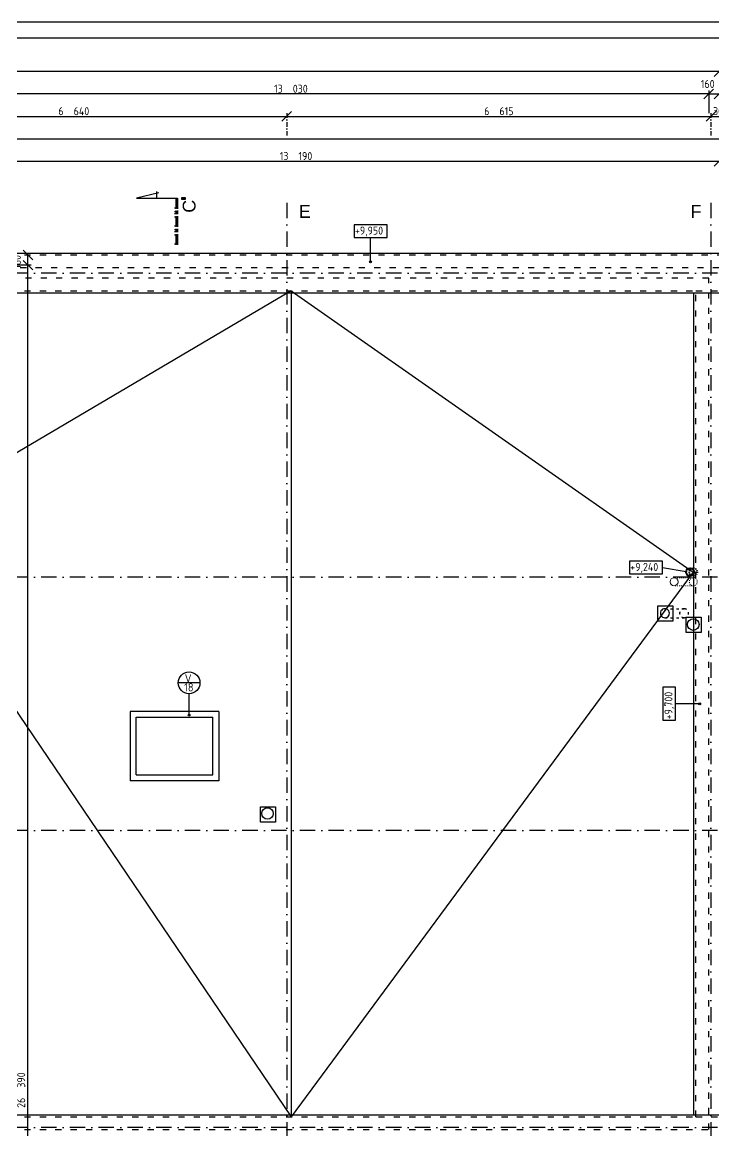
# Model space of a CAD drawing. Extents: x 4511820 to 5180432, y -1526536 to -944957.
# Drawn here: x 5111897 to 5122682, y -1036669 to -1019378 of the extents above; entities that cross this region are included whole.
import ezdxf

# ---------------------------------------------------------------- set-up
doc = ezdxf.new("R2010")
doc.units = 0
doc.header["$MEASUREMENT"] = 0
doc.linetypes.add('ACAD_ISO03W100', pattern=[30, 12, -18])
doc.linetypes.add('BODKOCIARKOVANA_3', pattern=[5.6, 3, -1.3, 0, -1.3])
doc.layers.get('0').update_dxf_attribs({"linetype": 'CONTINUOUS'})
doc.layers.get('Defpoints').update_dxf_attribs({"color": 61, "linetype": 'CONTINUOUS'})
for name, color, linetype in [('HATCH', 7, 'CONTINUOUS'), ('KÓTY', 4, 'CONTINUOUS'), ('osi', 253, 'CONTINUOUS'), ('POZEMOK', 7, 'CONTINUOUS'), ('TENKÁ', 7, 'CONTINUOUS'), ('zz-vetr', 52, 'CONTINUOUS')]:
    doc.layers.add(name, color=color, linetype=linetype)
doc.layers.add('zz-kanal-daždová', color=136, linetype='CONTINUOUS', lineweight=40)
doc.layers.add('zz-kanal-splaskova', color=37, linetype='CONTINUOUS', lineweight=18)
doc.styles.add('styl1', font='arial.ttf')
doc.styles.add('STYLE1', font='isocp.shx')
doc.dimstyles.new('STANDARD-50', dxfattribs={"dimtxt": 125, "dimasz": 150, "dimexe": 10, "dimexo": 200, "dimgap": 20, "dimtad": 1, "dimdsep": 46, "dimlunit": 6, "dimtxsty": 'STYLE1', "dimblk1": 'OBLIQUE', "dimblk2": 'OBLIQUE', "dimsah": 1, "dimcen": 2.5, "dimse1": 1, "dimse2": 1, "dimadec": 0, "dimazin": 0, "dimtfac": 1, "dimtmove": 1, "dimatfit": 3, "dimldrblk": 'OBLIQUE', "dimfxl": 1, "dimtolj": 1, "dimtzin": 0, "dimarcsym": 0})

# ---------------------------------------------------------------- blocks, each defined once
blk = doc.blocks.new('_OBLIQUE')
at = {"color": 0, "linetype": 'ByBlock'}
blk.add_line((-0.5, -0.5), (0.5, 0.5), dxfattribs=at)
blk = doc.blocks.new('*D19649')
at = {"layer": 'Defpoints', "color": 0}
for p in [(5116022, -1020848), (5109382, -1023168), (5116022, -1023168)]:
    blk.add_point(p, dxfattribs=at)
at = {"layer": 'KÓTY', "color": 0, "lineweight": -2}
blk.add_line((5109382, -1020848), (5116022, -1020848), dxfattribs=at)
at = {"layer": 'KÓTY', "color": 0, "linetype": 'ByBlock', "lineweight": -2, "xscale": 150, "yscale": 150, "zscale": 150, "rotation": 180}
blk.add_blockref('_OBLIQUE', (5109382, -1020848), dxfattribs=at)
at = {"layer": 'KÓTY', "color": 0, "linetype": 'ByBlock', "lineweight": -2, "xscale": 150, "yscale": 150, "zscale": 150}
blk.add_blockref('_OBLIQUE', (5116022, -1020848), dxfattribs=at)
at = {"layer": 'KÓTY', "color": 0, "insert": (5112702, -1020766), "char_height": 125, "attachment_point": 5, "style": 'STYLE1'}
blk.add_mtext('\\A1;6ﾠ640', dxfattribs=at)
blk = doc.blocks.new('*D19650')
at = {"layer": 'Defpoints', "color": 0}
for p in [(5122637, -1020848), (5116022, -1023168), (5122637, -1023168)]:
    blk.add_point(p, dxfattribs=at)
at = {"layer": 'KÓTY', "color": 0, "lineweight": -2}
blk.add_line((5116022, -1020848), (5122637, -1020848), dxfattribs=at)
at = {"layer": 'KÓTY', "color": 0, "linetype": 'ByBlock', "lineweight": -2, "xscale": 150, "yscale": 150, "zscale": 150, "rotation": 180}
blk.add_blockref('_OBLIQUE', (5116022, -1020848), dxfattribs=at)
at = {"layer": 'KÓTY', "color": 0, "linetype": 'ByBlock', "lineweight": -2, "xscale": 150, "yscale": 150, "zscale": 150}
blk.add_blockref('_OBLIQUE', (5122637, -1020848), dxfattribs=at)
at = {"layer": 'KÓTY', "color": 0, "insert": (5119330, -1020766), "char_height": 125, "attachment_point": 5, "style": 'STYLE1'}
blk.add_mtext('\\A1;6ﾠ615', dxfattribs=at)
blk = doc.blocks.new('*D19651')
at = {"layer": 'Defpoints', "color": 0}
for p in [(5122937, -1020848), (5122637, -1023168), (5122937, -1023168)]:
    blk.add_point(p, dxfattribs=at)
at = {"layer": 'KÓTY', "color": 0, "lineweight": -2}
blk.add_line((5122637, -1020848), (5122937, -1020848), dxfattribs=at)
at = {"layer": 'KÓTY', "color": 0, "linetype": 'ByBlock', "lineweight": -2, "xscale": 150, "yscale": 150, "zscale": 150, "rotation": 180}
blk.add_blockref('_OBLIQUE', (5122637, -1020848), dxfattribs=at)
at = {"layer": 'KÓTY', "color": 0, "linetype": 'ByBlock', "lineweight": -2, "xscale": 150, "yscale": 150, "zscale": 150}
blk.add_blockref('_OBLIQUE', (5122937, -1020848), dxfattribs=at)
at = {"layer": 'KÓTY', "color": 0, "insert": (5122787, -1020766), "char_height": 125, "attachment_point": 5, "style": 'STYLE1'}
blk.add_mtext('\\A1;300', dxfattribs=at)
blk = doc.blocks.new('*D19661')
at = {"layer": 'Defpoints', "color": 0}
for p in [(5122762, -1021548), (5122762, -1023008), (5109572, -1023208)]:
    blk.add_point(p, dxfattribs=at)
at = {"layer": 'KÓTY', "color": 0, "lineweight": -2}
blk.add_line((5109572, -1021548), (5122762, -1021548), dxfattribs=at)
at = {"layer": 'KÓTY', "color": 0, "linetype": 'ByBlock', "lineweight": -2, "xscale": 150, "yscale": 150, "zscale": 150, "rotation": 180}
blk.add_blockref('_OBLIQUE', (5109572, -1021548), dxfattribs=at)
at = {"layer": 'KÓTY', "color": 0, "linetype": 'ByBlock', "lineweight": -2, "xscale": 150, "yscale": 150, "zscale": 150}
blk.add_blockref('_OBLIQUE', (5122762, -1021548), dxfattribs=at)
at = {"layer": 'KÓTY', "color": 0, "insert": (5116167, -1021466), "char_height": 125, "attachment_point": 5, "style": 'STYLE1'}
blk.add_mtext('\\A1;13ﾠ190', dxfattribs=at)
blk = doc.blocks.new('*D19663')
at = {"layer": 'Defpoints', "color": 0}
for p in [(5156242, -1021198), (5109572, -1023208), (5156242, -1023208)]:
    blk.add_point(p, dxfattribs=at)
at = {"layer": 'KÓTY', "color": 0, "lineweight": -2}
blk.add_line((5109572, -1021198), (5156242, -1021198), dxfattribs=at)
at = {"layer": 'KÓTY', "color": 0, "linetype": 'ByBlock', "lineweight": -2, "xscale": 150, "yscale": 150, "zscale": 150, "rotation": 180}
blk.add_blockref('_OBLIQUE', (5109572, -1021198), dxfattribs=at)
at = {"layer": 'KÓTY', "color": 0, "linetype": 'ByBlock', "lineweight": -2, "xscale": 150, "yscale": 150, "zscale": 150}
blk.add_blockref('_OBLIQUE', (5156242, -1021198), dxfattribs=at)
at = {"layer": 'KÓTY', "color": 0, "insert": (5132907, -1021116), "char_height": 125, "attachment_point": 5, "style": 'STYLE1'}
blk.add_mtext('\\A1;46ﾠ670', dxfattribs=at)
blk = doc.blocks.new('*D19668')
at = {"layer": 'Defpoints', "color": 0}
for p in [(5109572, -1020498), (5109572, -1023506), (5122602, -1023506)]:
    blk.add_point(p, dxfattribs=at)
at = {"layer": 'KÓTY', "color": 0, "lineweight": -2}
blk.add_line((5122602, -1020498), (5109572, -1020498), dxfattribs=at)
at = {"layer": 'KÓTY', "color": 0, "linetype": 'ByBlock', "lineweight": -2, "xscale": 150, "yscale": 150, "zscale": 150, "rotation": 180}
blk.add_blockref('_OBLIQUE', (5109572, -1020498), dxfattribs=at)
at = {"layer": 'KÓTY', "color": 0, "linetype": 'ByBlock', "lineweight": -2, "xscale": 150, "yscale": 150, "zscale": 150}
blk.add_blockref('_OBLIQUE', (5122602, -1020498), dxfattribs=at)
at = {"layer": 'KÓTY', "color": 0, "insert": (5116087, -1020416), "char_height": 125, "attachment_point": 5, "style": 'STYLE1'}
blk.add_mtext('\\A1;13ﾠ030', dxfattribs=at)
blk = doc.blocks.new('*D19669')
at = {"layer": 'Defpoints', "color": 0}
for p in [(5122762, -1020498), (5122602, -1023368), (5122762, -1023468)]:
    blk.add_point(p, dxfattribs=at)
at = {"layer": 'KÓTY', "color": 0, "lineweight": -2}
blk.add_line((5122602, -1020498), (5122762, -1020498), dxfattribs=at)
at = {"layer": 'KÓTY', "color": 0, "linetype": 'ByBlock', "lineweight": -2, "xscale": 150, "yscale": 150, "zscale": 150, "rotation": 180}
blk.add_blockref('_OBLIQUE', (5122602, -1020498), dxfattribs=at)
at = {"layer": 'KÓTY', "color": 0, "linetype": 'ByBlock', "lineweight": -2, "xscale": 150, "yscale": 150, "zscale": 150}
blk.add_blockref('_OBLIQUE', (5122762, -1020498), dxfattribs=at)
at = {"layer": 'KÓTY', "color": 0, "insert": (5122587, -1020341), "char_height": 125, "attachment_point": 5, "style": 'STYLE1'}
blk.add_mtext('\\A1;160', dxfattribs=at)
blk = doc.blocks.new('*D19677')
at = {"layer": 'Defpoints', "color": 0}
for p in [(5095772, -1020148), (5095772, -1023008), (5122762, -1023008)]:
    blk.add_point(p, dxfattribs=at)
at = {"layer": 'KÓTY', "color": 0, "lineweight": -2}
blk.add_line((5122762, -1020148), (5095772, -1020148), dxfattribs=at)
at = {"layer": 'KÓTY', "color": 0, "linetype": 'ByBlock', "lineweight": -2, "xscale": 150, "yscale": 150, "zscale": 150, "rotation": 180}
blk.add_blockref('_OBLIQUE', (5095772, -1020148), dxfattribs=at)
at = {"layer": 'KÓTY', "color": 0, "linetype": 'ByBlock', "lineweight": -2, "xscale": 150, "yscale": 150, "zscale": 150}
blk.add_blockref('_OBLIQUE', (5122762, -1020148), dxfattribs=at)
at = {"layer": 'KÓTY', "color": 0, "insert": (5109267, -1020066), "char_height": 125, "attachment_point": 5, "style": 'STYLE1'}
blk.add_mtext('\\A1;26ﾠ990', dxfattribs=at)
blk = doc.blocks.new('*D45371')
at = {"layer": 'Defpoints', "color": 0}
for p in [(5109612, -1023168), (5111986, -1023168), (5109772, -1049558)]:
    blk.add_point(p, dxfattribs=at)
at = {"layer": 'KÓTY', "color": 0, "lineweight": -2}
blk.add_line((5111986, -1049558), (5111986, -1023168), dxfattribs=at)
at = {"layer": 'KÓTY', "color": 0, "linetype": 'ByBlock', "lineweight": -2, "xscale": 150, "yscale": 150, "zscale": 150}
for p, rotation in [((5111986, -1023168), 90), ((5111986, -1049558), 270)]:
    blk.add_blockref('_OBLIQUE', p, dxfattribs=dict(at, rotation=rotation))
at = {"layer": 'KÓTY', "color": 0, "insert": (5111882, -1036034), "char_height": 125, "attachment_point": 5, "rotation": 90, "style": 'STYLE1'}
blk.add_mtext('\\A1;26ﾠ390', dxfattribs=at)
blk = doc.blocks.new('*D47859')
at = {"layer": 'Defpoints', "color": 0}
for p in [(5109612, -1023008), (5111986, -1023008), (5109612, -1023168)]:
    blk.add_point(p, dxfattribs=at)
at = {"layer": 'KÓTY', "color": 0, "lineweight": -2}
blk.add_line((5111986, -1023168), (5111986, -1023008), dxfattribs=at)
at = {"layer": 'KÓTY', "color": 0, "linetype": 'ByBlock', "lineweight": -2, "xscale": 150, "yscale": 150, "zscale": 150}
for p, rotation in [((5111986, -1023008), 90), ((5111986, -1023168), 270)]:
    blk.add_blockref('_OBLIQUE', p, dxfattribs=dict(at, rotation=rotation))
at = {"layer": 'KÓTY', "color": 0, "insert": (5111814, -1023116), "char_height": 125, "attachment_point": 5, "rotation": 90, "style": 'STYLE1'}
blk.add_mtext('\\A1;160', dxfattribs=at)

msp = doc.modelspace()

# ---------------------------------------------------------------- hatches: boundary and pattern name
at = {"layer": 'HATCH'}
h = msp.add_hatch(color=256, dxfattribs=at)
h.dxf.hatch_style = 1
h.paths.add_polyline_path([(5117329, -1023099.422, 2.414213562), (5117344, -1023114.422, 0.414213562)])
h = msp.add_hatch(color=256, dxfattribs=at)
h.dxf.hatch_style = 1
h.paths.add_polyline_path([(5122446.75, -1030008.172, 2.414213563), (5122461.75, -1029993.172, 0.414213562)])
at = {"layer": 'TENKÁ'}
h = msp.add_hatch(color=256, dxfattribs=at)
h.dxf.hatch_style = 1
h.paths.add_polyline_path([(5114316.625, -1022274.939), (5114316.625, -1022121.314), (5114290.75, -1022121.314), (5114290.75, -1022274.939)])
h = msp.add_hatch(color=256, dxfattribs=at)
h.dxf.hatch_style = 1
h.paths.add_polyline_path([(5114316.625, -1022274.939), (5114316.625, -1022121.314), (5114290.75, -1022121.314), (5114290.75, -1022274.939)])
h = msp.add_hatch(color=256, dxfattribs=at)
h.dxf.hatch_style = 1
h.paths.add_polyline_path([(5114381.5, -1022140.689), (5114445.125, -1022140.689), (5114445.125, -1022117.064), (5114381.5, -1022117.064)])
h = msp.add_hatch(color=256, dxfattribs=at)
h.dxf.hatch_style = 1
h.paths.add_polyline_path([(5114381.5, -1022140.689), (5114445.125, -1022140.689), (5114445.125, -1022117.064), (5114381.5, -1022117.064)])
h = msp.add_hatch(color=256, dxfattribs=at)
h.dxf.hatch_style = 1
h.paths.add_polyline_path([(5114316.625, -1022329.814), (5114290.75, -1022329.814), (5114290.75, -1022360.064), (5114316.625, -1022360.064)])
h = msp.add_hatch(color=256, dxfattribs=at)
h.dxf.hatch_style = 1
h.paths.add_polyline_path([(5114316.625, -1022329.814), (5114290.75, -1022329.814), (5114290.75, -1022360.064), (5114316.625, -1022360.064)])
h = msp.add_hatch(color=256, dxfattribs=at)
h.dxf.hatch_style = 1
h.paths.add_polyline_path([(5114316.625, -1022556.064), (5114316.625, -1022414.939), (5114290.75, -1022414.939), (5114290.75, -1022556.064)])
h = msp.add_hatch(color=256, dxfattribs=at)
h.dxf.hatch_style = 1
h.paths.add_polyline_path([(5114316.625, -1022556.064), (5114316.625, -1022414.939), (5114290.75, -1022414.939), (5114290.75, -1022556.064)])
h = msp.add_hatch(color=256, dxfattribs=at)
h.dxf.hatch_style = 1
h.paths.add_polyline_path([(5114316.625, -1022610.939), (5114290.75, -1022610.939), (5114290.75, -1022641.189), (5114316.625, -1022641.189)])
h = msp.add_hatch(color=256, dxfattribs=at)
h.dxf.hatch_style = 1
h.paths.add_polyline_path([(5114316.625, -1022610.939), (5114290.75, -1022610.939), (5114290.75, -1022641.189), (5114316.625, -1022641.189)])
h = msp.add_hatch(color=256, dxfattribs=at)
h.dxf.hatch_style = 1
h.paths.add_polyline_path([(5114316.625, -1022696.064), (5114290.75, -1022696.064), (5114290.75, -1022837.189), (5114316.625, -1022837.189)])
h = msp.add_hatch(color=256, dxfattribs=at)
h.dxf.hatch_style = 1
h.paths.add_polyline_path([(5114316.625, -1022696.064), (5114290.75, -1022696.064), (5114290.75, -1022837.189), (5114316.625, -1022837.189)])
h = msp.add_hatch(color=256, dxfattribs=at)
h.dxf.hatch_style = 1
h.paths.add_polyline_path([(5114499.097, -1030168.649, 2.414213562), (5114514.097, -1030183.649, 0.414213562)])

# ---------------------------------------------------------------- linework, layer by layer
at = {"layer": 'KÓTY', "ltscale": 0.25}
for p, q in [((5122602.5, -1020445.078), (5122602.5, -1020795.078)), ((5112039.403, -1023168.172), (5111689.403, -1023168.172))]:
    msp.add_line(p, q, dxfattribs=at)
at = {"layer": 'KÓTY', "linetype": 'BODKOCIARKOVANA_3', "ltscale": 25}
for p, q in [((5116022.5, -1020795.078), (5116022.5, -1021145.078)), ((5122637.5, -1020795.078), (5122637.5, -1021145.078))]:
    msp.add_line(p, q, dxfattribs=at)
at = {"layer": 'osi', "linetype": 'BODKOCIARKOVANA_3', "ltscale": 80}
for p, q in [((5116022.5, -1022195.078), (5116022.5, -1054122.98)), ((5122637.5, -1022195.078), (5122637.5, -1054122.98)), ((5157242.5, -1023293.172), (5093572.5, -1023293.172)), ((5157242.5, -1028033.172), (5093572.5, -1028033.172)), ((5157242.5, -1031983.172), (5093572.5, -1031983.172)), ((5157242.5, -1036618.172), (5093572.5, -1036618.172))]:
    msp.add_line(p, q, dxfattribs=at)
at = {"layer": 'POZEMOK'}
for p, q in [((5116092.5, -1023568.172), (5109908.471, -1027214.296)), ((5116092.5, -1023568.172), (5116092.5, -1036448.172)), ((5116092.5, -1023568.172), (5122362.5, -1027955.672)), ((5109889.701, -1027297.774), (5116092.5, -1036448.172)), ((5122362.5, -1027955.672), (5116092.5, -1036448.172))]:
    msp.add_line(p, q, dxfattribs=at)
at = {"layer": 'TENKÁ', "color": 7}
for p, q in [((5170238, -1019377.802), (5090643, -1019377.802)), ((5169988, -1019627.802), (5090893, -1019627.802))]:
    msp.add_line(p, q, dxfattribs=at)
at = {"layer": 'TENKÁ'}
for p, q in [((5114030.25, -1022038.189), (5113681.625, -1022121.314)), ((5114030.25, -1022038.189), (5113681.625, -1022121.314)), ((5113999.125, -1022121.314), (5113999.125, -1022018.064)), ((5113999.125, -1022121.314), (5113999.125, -1022018.064)), ((5113681.625, -1022121.314), (5114316.625, -1022121.314)), ((5113681.625, -1022121.314), (5114316.625, -1022121.314)), ((5114290.75, -1022121.314), (5114290.75, -1022287.439)), ((5114290.75, -1022121.314), (5114290.75, -1022287.439)), ((5114316.625, -1022121.314), (5114316.625, -1022287.439)), ((5114316.625, -1022121.314), (5114316.625, -1022287.439)), ((5114274.5, -1022274.939), (5114331.5, -1022274.939)), ((5114274.5, -1022274.939), (5114331.5, -1022274.939)), ((5114274.5, -1022329.814), (5114331.5, -1022329.814)), ((5114274.5, -1022329.814), (5114331.5, -1022329.814)), ((5114274.5, -1022360.064), (5114331.5, -1022360.064)), ((5114274.5, -1022360.064), (5114331.5, -1022360.064)), ((5114274.5, -1022414.939), (5114331.5, -1022414.939)), ((5114274.5, -1022414.939), (5114331.5, -1022414.939)), ((5114290.75, -1022317.314), (5114290.75, -1022372.564)), ((5114290.75, -1022317.314), (5114290.75, -1022372.564)), ((5114290.75, -1022402.439), (5114290.75, -1022568.564)), ((5114290.75, -1022402.439), (5114290.75, -1022568.564)), ((5114316.625, -1022317.314), (5114316.625, -1022372.564)), ((5114316.625, -1022317.314), (5114316.625, -1022372.564)), ((5114316.625, -1022402.439), (5114316.625, -1022568.564)), ((5114316.625, -1022402.439), (5114316.625, -1022568.564)), ((5114274.5, -1022556.064), (5114331.5, -1022556.064)), ((5114274.5, -1022556.064), (5114331.5, -1022556.064)), ((5114274.5, -1022610.939), (5114331.5, -1022610.939)), ((5114274.5, -1022610.939), (5114331.5, -1022610.939)), ((5114274.5, -1022641.189), (5114331.5, -1022641.189)), ((5114274.5, -1022641.189), (5114331.5, -1022641.189)), ((5114274.5, -1022696.064), (5114331.5, -1022696.064)), ((5114274.5, -1022696.064), (5114331.5, -1022696.064)), ((5114290.75, -1022598.439), (5114290.75, -1022653.689)), ((5114290.75, -1022598.439), (5114290.75, -1022653.689)), ((5114290.75, -1022683.564), (5114290.75, -1022849.689)), ((5114290.75, -1022683.564), (5114290.75, -1022849.689)), ((5114316.625, -1022598.439), (5114316.625, -1022653.689)), ((5114316.625, -1022598.439), (5114316.625, -1022653.689)), ((5114316.625, -1022683.564), (5114316.625, -1022849.689)), ((5114316.625, -1022683.564), (5114316.625, -1022849.689)), ((5117329, -1023114.422), (5117329, -1022735.922)), ((5114274.5, -1022837.189), (5114331.5, -1022837.189)), ((5114274.5, -1022837.189), (5114331.5, -1022837.189)), ((5109772.5, -1022978.172), (5156472.5, -1022978.172)), ((5109802.5, -1023598.172), (5155852.5, -1023598.172)), ((5122372.5, -1036418.172), (5122372.5, -1023598.172)), ((5122461.75, -1030008.172), (5122083.25, -1030008.172)), ((5114962.5, -1030128.172), (5113582.5, -1030128.172)), ((5113582.5, -1030128.172), (5113582.5, -1031208.172)), ((5114962.5, -1030128.172), (5114962.5, -1031208.172)), ((5113672.5, -1031118.172), (5113672.5, -1030218.172)), ((5113672.5, -1030218.172), (5114872.5, -1030218.172)), ((5114872.5, -1031118.172), (5114872.5, -1030218.172)), ((5114962.5, -1031208.172), (5113582.5, -1031208.172)), ((5113672.5, -1031118.172), (5114872.5, -1031118.172)), ((5109802.5, -1036418.172), (5143032.5, -1036418.172))]:
    msp.add_line(p, q, dxfattribs=at)
at = {"layer": 'TENKÁ', "color": 144, "linetype": 'ACAD_ISO03W100', "ltscale": 8}
for p, q in [((5109772.5, -1023008.172), (5122812.5, -1023008.172)), ((5109772.5, -1023568.172), (5122402.5, -1023568.172)), ((5122402.5, -1023568.172), (5155882.5, -1023568.172)), ((5122402.5, -1036448.172), (5122402.5, -1023568.172)), ((5109772.5, -1036448.172), (5122402.5, -1036448.172)), ((5122402.5, -1036448.172), (5143002.5, -1036448.172))]:
    msp.add_line(p, q, dxfattribs=at)
at = {"layer": 'TENKÁ', "linetype": 'ACAD_ISO03W100', "ltscale": 8}
for p, q in [((5122762.5, -1023208.172), (5109772.5, -1023208.172)), ((5122602.5, -1023368.172), (5109772.5, -1023368.172)), ((5122602.5, -1036648.172), (5122602.5, -1023368.172)), ((5109772.5, -1036648.172), (5122602.5, -1036648.172))]:
    msp.add_line(p, q, dxfattribs=at)
at = {"layer": 'TENKÁ', "ltscale": 0.25}
for p, q in [((5121880.354, -1027884.435), (5122250.832, -1027945.506)), ((5114669.097, -1029681.747), (5114329.097, -1029681.747)), ((5114499.097, -1030183.649), (5114499.097, -1029851.747))]:
    msp.add_line(p, q, dxfattribs=at)
at = {"layer": 'TENKÁ'}
msp.add_lwpolyline([(5114381.5, -1022117.064), (5114381.5, -1022140.689), (5114445.125, -1022140.689), (5114445.125, -1022117.064)], close=True, dxfattribs=at)
msp.add_lwpolyline([(5114381.5, -1022117.064), (5114381.5, -1022140.689), (5114445.125, -1022140.689), (5114445.125, -1022117.064)], close=True, dxfattribs=at)
at = {"layer": 'TENKÁ', "ltscale": 0.25}
for points in [[(5117586.316, -1022735.922), (5117586.316, -1022539.672), (5117071.684, -1022539.672), (5117071.684, -1022735.922)], [(5121880.354, -1027982.56), (5121880.354, -1027786.31), (5121365.722, -1027786.31), (5121365.722, -1027982.56)], [(5122083.25, -1029750.856), (5121887, -1029750.856), (5121887, -1030265.488), (5122083.25, -1030265.488)]]:
    msp.add_lwpolyline(points, close=True, dxfattribs=at)
at = {"layer": 'TENKÁ'}
for centre in [(5117329, -1023114.422), (5122461.75, -1030008.172), (5114499.097, -1030183.649)]:
    msp.add_circle(centre, 15, dxfattribs=at)
at = {"layer": 'TENKÁ', "ltscale": 0.25}
msp.add_circle((5114499.097, -1029681.747), 170, dxfattribs=at)
at = {"layer": 'zz-kanal-daždová'}
msp.add_circle((5122312.5, -1027955.672), 62.5, dxfattribs=at)
at = {"layer": 'zz-kanal-daždová', "linetype": 'ACAD_ISO03W100'}
msp.add_circle((5122362.5, -1027955.672), 62.5, dxfattribs=at)
at = {"layer": 'zz-kanal-splaskova', "linetype": 'ACAD_ISO03W100'}
for p, q in [((5122362.5, -1028043.172), (5122062.5, -1028043.172)), ((5122362.5, -1028168.172), (5122062.5, -1028168.172))]:
    msp.add_line(p, q, dxfattribs=at)
at = {"layer": 'zz-kanal-splaskova'}
msp.add_circle((5122062.5, -1028105.672), 62.5, dxfattribs=at)
at = {"layer": 'zz-kanal-splaskova', "linetype": 'ACAD_ISO03W100'}
msp.add_circle((5122362.5, -1028105.672), 62.5, dxfattribs=at)
at = {"layer": 'zz-vetr', "linetype": 'ACAD_ISO03W100', "ltscale": 3}
for p, q in [((5121918.964, -1028525.672), (5122218.964, -1028525.672)), ((5121918.964, -1028665.672), (5122218.964, -1028665.672))]:
    msp.add_line(p, q, dxfattribs=at)
at = {"layer": 'zz-vetr'}
for points in [[(5121810.052, -1028480.069), (5122041.905, -1028480.069), (5122041.905, -1028719.8), (5121810.052, -1028719.8)], [(5122253.589, -1028657.569), (5122485.441, -1028657.569), (5122485.441, -1028897.3), (5122253.589, -1028897.3)], [(5115613.589, -1031613.877), (5115845.441, -1031613.877), (5115845.441, -1031853.608), (5115613.589, -1031853.608)]]:
    msp.add_lwpolyline(points, close=True, dxfattribs=at)
for centre in [(5122362.5, -1028773.172), (5115722.5, -1031719.48), (5115722.5, -1031719.48)]:
    msp.add_circle(centre, 90, dxfattribs=at)
for start, end in [(89.999959, 270.000041), (269.999959, 90.000041)]:
    msp.add_arc((5121918.964, -1028595.672), 70, start, end, dxfattribs=at)
at = {"layer": 'zz-vetr', "linetype": 'ACAD_ISO03W100', "ltscale": 3}
for start, end in [(89.999959, 270.000041), (269.999959, 90.000041)]:
    msp.add_arc((5122218.964, -1028595.672), 70, start, end, dxfattribs=at)

# ---------------------------------------------------------------- texts
at = {"layer": 'TENKÁ', "ltscale": 0.25}
for s, height, style, p in [('C', 200, 'styl1', (5114599.942, -1022350.551)), ('C', 200, 'styl1', (5114599.942, -1022350.551)), ('+9,700', 125, 'STYLE1', (5122037.949, -1030251.099))]:
    msp.add_text(s, height=height, rotation=90, dxfattribs=dict(at, style=style)).set_placement(p)
for s, height, style, p in [('E', 200, 'styl1', (5116211.054, -1022429.578)), ('F', 200, 'styl1', (5122320.054, -1022429.578)), ('+9,950', 125, 'STYLE1', (5117086.073, -1022690.621)), ('+9,240', 125, 'STYLE1', (5121380.111, -1027937.259))]:
    msp.add_text(s, height=height, dxfattribs=dict(at, style=style)).set_placement(p)
at = {"layer": 'TENKÁ', "style": 'STYLE1'}
for s, p in [('V', (5114433.067, -1029678.247)), ('18', (5114422.567, -1029816.883))]:
    msp.add_text(s, height=130, dxfattribs=at).set_placement(p)

# ---------------------------------------------------------------- dimensions: what is measured, and where the dimension line sits
at = {"layer": 'KÓTY'}
dim = msp.add_linear_dim(base=(5095772.5, -1020148.48), p1=(5122762.5, -1023008.172), p2=(5095772.5, -1023008.172), dimstyle='STANDARD-50', override={"dimtxsty": 'STYLE1', "dimldrblk": 'OBLIQUE'}, dxfattribs=at)
dim.commit()
dim.dimension.update_dxf_attribs({"geometry": '*D19677', "text_midpoint": (5109267.5, -1020065.938)})
for base, p1, p2, picture, middle in [((5109572.5, -1020498.48), (5122602.5, -1023505.623), (5109572.5, -1023505.623), '*D19668', (5116087.5, -1020415.938)), ((5116022.5, -1020848.48), (5109382.5, -1023168.172), (5116022.5, -1023168.172), '*D19649', (5112702.5, -1020765.938)), ((5122637.5, -1020848.48), (5116022.5, -1023168.172), (5122637.5, -1023168.172), '*D19650', (5119330, -1020765.938)), ((5122937.5, -1020848.48), (5122637.5, -1023168.172), (5122937.5, -1023168.172), '*D19651', (5122787.5, -1020765.98)), ((5156242.5, -1021198.48), (5109572.5, -1023208.172), (5156242.5, -1023208.172), '*D19663', (5132907.5, -1021115.938)), ((5122762.5, -1021548.48), (5109572.5, -1023208.172), (5122762.5, -1023008.172), '*D19661', (5116167.5, -1021465.938))]:
    dim = msp.add_linear_dim(base=base, p1=p1, p2=p2, dimstyle='STANDARD-50', dxfattribs=at)
    dim.commit()
    dim.dimension.update_dxf_attribs({"geometry": picture, "text_midpoint": middle})
dim = msp.add_linear_dim(base=(5122762.5, -1020498.48), p1=(5122602.5, -1023368.172), p2=(5122762.5, -1023468.172), dimstyle='STANDARD-50', dxfattribs=at)
dim.commit()
dim.dimension.update_dxf_attribs({"geometry": '*D19669', "text_midpoint": (5122587.5, -1020423.48), "dimtype": 160})
for base, p1, p2, picture, middle in [((5111986, -1023008.172), (5109612.5, -1023168.172), (5109612.5, -1023008.172), '*D47859', (5111896, -1023116.5)), ((5111986, -1023168.172), (5109772.5, -1049558.172), (5109612.5, -1023168.172), '*D45371', (5111964.5, -1036034.5))]:
    dim = msp.add_linear_dim(base=base, p1=p1, p2=p2, angle=90, dimstyle='STANDARD-50', override={"dimtxsty": 'STYLE1', "dimldrblk": 'OBLIQUE'}, dxfattribs=at)
    dim.commit()
    dim.dimension.update_dxf_attribs({"geometry": picture, "text_midpoint": middle, "dimtype": 160})

doc.saveas('drawing.dxf')
